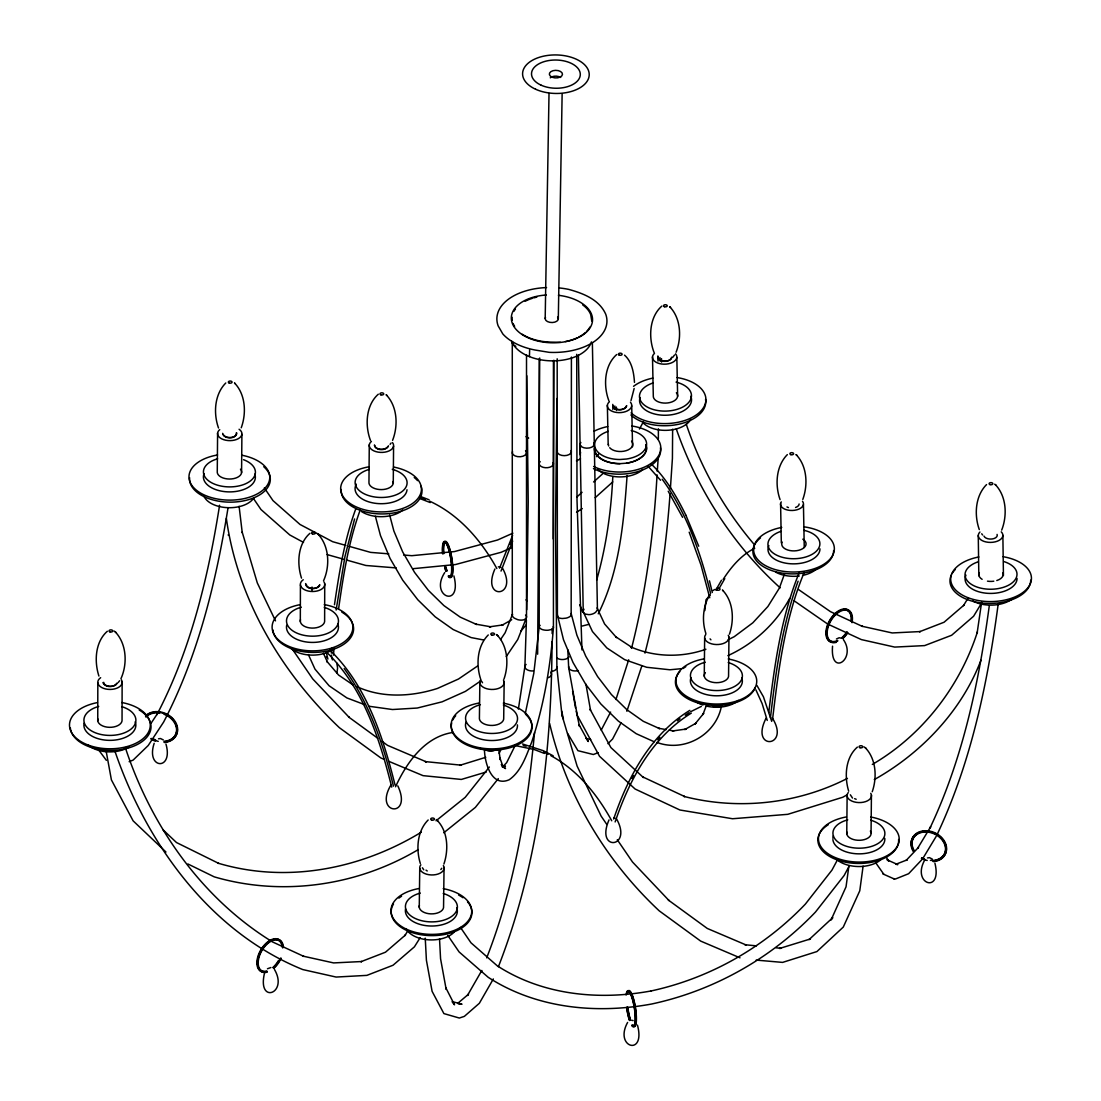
<?xml version="1.0" encoding="UTF-8"?>
<svg xmlns="http://www.w3.org/2000/svg" width="1101" height="1101" viewBox="0 0 1101 1101"><rect width="100%" height="100%" fill="white"/><g stroke="black" fill="none" stroke-linecap="round" stroke-linejoin="round"><path stroke-width="1.5" d="M97.741 720.77L97.824 682.881M122.128 681.712L122.046 719.6A12.194 7.143 0.1 0 1 109.329 727.321A12.194 7.143 0.1 0 1 97.879 718.912M300.325 621.528L300.422 584.961M312.023 590.439L312.037 587.026M324.726 583.778L324.63 620.358A12.194 7.143 0.1 0 1 311.927 628.093A12.194 7.143 0.1 0 1 300.477 619.67M658.343 439.01L658.412 428.798M672.628 429.211L672.422 458.401L670.385 488.72M217.599 433.01L217.269 471.407A12.194 6.964 0.5 0 0 231.568 478.935A12.194 6.964 0.5 0 0 240.472 469.177M241.573 472.728L241.903 434.331M369.275 444.804L368.959 481.99A12.194 6.964 0.5 0 0 381.662 489.601A12.194 6.964 0.5 0 0 393.112 481.495M393.263 483.311L393.58 446.125M553.252 538.953L553.927 360.275M704.268 676.22L704.64 638.098M728.958 637.08L728.573 675.202A12.194 6.978 0.6 0 1 714.274 682.551A12.194 6.978 0.6 0 1 705.383 672.67M846.752 833.842L847.123 796.133M871.056 832.824L871.428 795.115M419.261 907.293L419.742 868.386M444.047 867.395L443.565 906.302A12.194 7.074 0.7 0 1 430.849 913.871A12.194 7.074 0.7 0 1 419.398 905.449M479.843 682.895L479.403 718.884A12.194 7.074 0.7 0 0 492.587 725.435A12.194 7.074 0.7 0 0 503.707 717.88L504.162 681.891M552.028 641.759C551.67 751.804 538.568 863.652 498.409 966.706M552.151 633.557L552.22 628.643M576.718 354.316L577.007 500.115L581.961 649.92M537.632 654.214L539.724 358.018M545.188 318.478L549.014 93.42M558.303 318.987L562.129 93.943M556.9 398.534L555.482 528.92L556.9 667.839M526.705 609.789L528.219 501.932L526.76 375.744M529.443 356.628L529.636 350.063M526.416 620.069L524.902 666.422L518.378 709.113M612.789 476.939C611.11 511.772 606.197 546.564 596.646 580.144M627.102 475.536C623.73 522.314 619.588 571.281 598.242 613.821M657.063 474.875C653.733 533.269 646.026 591.636 631.52 648.351M657.283 471.448L658.205 457.727M670.055 493.771C666.215 547.417 658.426 600.981 644.98 653.113M331.305 653.113L331.759 648.296M333.424 655.123L334.03 648.709M832.549 646.191C829.934 677.679 856.895 658.907 843.394 639.64M305.596 583.571C305.748 589.888 316.992 590.136 319.551 585.168M534.535 732.55C527.283 809.015 514.828 886.044 486.697 957.829M768.759 712.457C774.595 665.224 780.981 617.124 799.175 572.809M770.452 717.742C775.737 671.596 782.302 625.051 798.087 581.177M772.503 719.806C778.462 669.89 784.793 618.941 804.308 572.176M336.108 610.05L344.957 556.542L354.591 518.97M338.585 608.812C343.361 575.369 348.604 541.637 360.275 509.791M989.276 605.798C979.064 681.808 963.031 758.259 930.042 827.938L930.662 826.768L917.697 848.224L918.564 847.275L906.164 860.418L907.183 859.853L895.801 864.271L897.824 864.615L886.924 859.757M998.18 604.105C987.652 683.198 971.096 762.759 936.786 835.26M863.101 866.157L859.771 890.792L843.283 927.07L816.914 951.567L782.591 962.398L756.167 960.1M848.802 866.68L846.036 886.828L831.062 919.941L832.783 917.615L809.084 939.593L810.46 938.933L779.549 948.47L781.008 948.291L776.095 947.81M219.581 505.249C208.199 577.309 190.817 649.645 156.906 714.7M227.935 508.401C216.071 581.92 198.249 655.728 163.595 722.118L148.222 745.501L133.097 760.117L129.147 761.672M981.61 602.302L977.165 632.814L977.413 631.96C959.769 686.845 922.225 735.372 872.322 764.438M334.47 604.724C339.246 572.382 344.407 539.765 355.733 508.979M634.162 388.46L630.983 400.654M525.315 713.434L533.779 673.44L539.201 626.868L539.201 358.843M628.685 659.774L615.941 699.52M641.704 666.325L626.868 711.26M336.92 673.083L337.58 668.087L336.823 663.091M557.409 614.867L563.478 639.667L573.057 662.554L585.732 684.34L600.843 703.966L618.253 721.017L636.199 733.693L654.132 741.73M443.896 864.051C448.823 849.683 448.038 830.498 436.34 819.571L437.758 820.727M503.997 679.042C508.923 664.853 508.001 646.48 497.225 635.194M729.454 634.162C734.381 619.973 733.459 601.6 722.683 590.315M872.24 791.757C877.167 777.567 876.245 759.195 865.469 747.909M612.775 404.384C611.688 411.196 624.996 411.471 626.648 405.663M657.889 355.953C656.815 362.766 670.11 363.041 671.761 357.233M154.181 743.313C145.442 769.338 173.765 771.127 165.948 744.028M264.612 972.678C256.643 1004.952 288.834 993.763 274.41 969.403M499.551 568.171L512.598 535.389M501.024 571.075L512.639 541.086M613.67 819.034C627.914 776.866 650.801 734.257 689.832 710.365M615.142 821.938C629.359 779.728 652.219 737.051 691.29 713.145M784.559 573.8L779.357 588.113L767.892 606.513L752.823 622.808L734.202 636.708L728.325 639.64M388.515 445.795C386.368 451.066 375.524 450.97 374.34 445.134M241.229 427.807C246.5 413.467 245.674 394.736 234.733 383.231M802.794 499.427C808.065 485.073 807.239 466.342 796.298 454.837M705.947 706.608L702.933 714.535L703.704 713.324L695.006 724.045L696.176 723.096L684.712 729.578L686.116 729.041L672.394 730.995L673.826 730.954L669.215 730.142M721.527 705.631C716.434 734.587 684.395 752.754 656.925 742.418M525.562 615.074A7.033 3.743 11.3 0 1 526.278 618.101L517.745 639.53L506.267 656.526M514.525 746.808L506.666 762.635L503.212 766.296M980.95 660.242C961.627 710.957 921.262 753.277 874.263 779.604M510.038 544.114L511.263 541.197M481.247 971.811L481.825 970.463L467.43 995.497L468.531 994.189L457.631 1003.438M392.589 440.331C398.259 425.839 397.489 406.737 386.41 395.011M676.097 352.224C681.767 337.746 681.01 318.629 669.917 306.918M1001.69 530.118C1007.36 515.64 1006.603 496.523 995.51 484.812M499.166 753.359L501.285 748.708M395.534 786.775C406.654 762.621 424.738 736.555 453.061 732.44M631.988 778.558L633.488 775.531M601.215 730.114L610.615 712.058M621.005 722.875L612.624 738.977L607.958 743.684M120.917 678.766C127.551 664.109 126.78 644.181 115.44 632.057M323.515 580.846C330.149 566.189 329.378 546.247 318.038 534.123M584.012 609.238L583.392 610.381A7.033 4.17 -12.8 0 0 585.594 614.138L588.87 614.647A7.308 4.335 -12.8 0 0 595.613 612.307L597.279 610.078A7.033 4.17 -12.8 0 0 597.416 608.936L592.366 342.549M837.558 859.661L831.957 870.12L805.354 904.114C763.846 947.589 709.773 978.252 650.98 990.983L651.297 990.914C599.04 1000.616 542.683 995.221 497.308 965.852L470.994 942.814L460.479 927.441M848.912 866.583L844.15 875.474L815.469 912.055C771.595 958.008 714.439 990.418 652.315 1003.864L651.998 1003.947C596.412 1014.282 536.462 1008.53 488.197 977.303L459.089 951.925L447.79 935.396M709.65 594.774C702.975 606.431 701.695 620.826 705.892 633.57M639.447 429.018L643.493 421.6M116.954 683.088C114.256 687.795 105.022 687.781 102.902 682.592M715.829 590.095L721.458 580.268M719.159 588.443L724.788 578.631M493.344 978.94L479.348 1003.286L464.347 1016.374L459.323 1018.04L443.896 1013.594L432.101 991.34L426.404 960.223L425.247 938.162M922.597 858.876L936.167 836.43M407.549 931.226L404.907 935.589L405.498 934.955L385.46 952.214L360.908 961.723L361.747 961.531L333.617 962.921L303.036 956.136L303.835 956.397L271.906 941.644M420.142 937.708L414.403 946.846L393.043 965.233L366.867 975.376L336.108 977.055L302.789 969.568C209.947 931.983 146.295 843.352 114.834 750.896M967.903 598.352L963.499 605.619L964.091 605L944.052 622.244L919.5 631.754L920.34 631.561L892.209 632.951L861.629 626.166L862.427 626.428L830.498 611.674L798.555 589.558M981.321 603.486L973.587 616.243L951.636 635.263L924.62 645.599L894.7 647.085L861.381 639.598L827.622 624.006L793.876 600.623M789.665 598.449C775.971 623.524 753.841 643.865 727.857 655.659M494.9 569.011C480.793 601.008 518.832 597.65 502.565 568.267M609.032 819.887C594.925 851.885 632.951 848.513 616.698 819.144M924.73 860.019C911.146 884.309 942.607 894.507 934.914 863.156M627.611 1022.43C613.642 1047.615 646.026 1056.946 637.465 1025.114M150.933 723.453L157.526 713.531M500.542 639.571L505.139 632.758L512.529 614.22A7.033 3.743 11.3 0 0 514.373 618.184L517.566 619.615A7.308 3.895 11.3 0 0 524.434 619.574L526.278 618.101M723.123 579.443C731.174 566.946 741.221 555.042 754.722 548.243M391.048 443.07L390.098 444.336M674.569 354.962L672.642 357.453M441.776 868.262L440.827 869.529M119.624 680.748L118.165 682.592M489.353 767.012L465.2 797.358L436.037 820.795M498.299 778.6L475.371 807.391L443.744 832.796M526.14 624.996L521.034 630.818M657.792 739.886L659.884 737.34M325.951 657.641L326.557 656.939M921.73 859.826L908.614 873.712L895.498 878.983L893.489 878.639M766.076 718.21C749.272 751.102 791.206 747.703 772.2 717.783M444.735 572.548C428.922 596.728 462.434 609.252 453.901 575.906M576.952 496.909L582.071 492.312M593.577 481.977L602.522 473.939M595.187 497.68L612.762 481.908M677.432 720.88L679.991 718.747M390.827 785.219C373.253 814.699 413.178 818.511 397.791 785.853M225.774 382.997C214.42 394.419 213.305 413.384 218.507 427.986M488.266 634.96C477.228 645.97 476.004 664.151 480.435 678.45M787.339 454.617C775.985 466.026 774.87 485.004 780.072 499.593M713.104 590.563L714.577 589.503M428.165 819.984C417.128 830.98 415.903 849.174 420.334 863.473M986.551 484.578C975.197 496 974.082 514.965 979.284 529.567M598.297 752.657L593.329 754.515L577.942 750.689L567.621 733.445M378.304 394.199C365.766 405.278 364.858 425.66 370.5 440.496M107.347 631.245C95.099 641.911 94.163 661.467 98.911 676.069M309.931 533.311C297.697 543.99 296.761 563.547 301.509 578.135M661.811 306.092C649.273 317.171 648.365 337.553 654.022 352.389M616.698 354.536C604.146 365.601 603.252 385.983 608.894 400.819M857.376 747.097C845.307 757.557 844.288 776.728 848.678 791.165M477.38 666.146L458.511 679.014L437.496 688.428C411.334 696.823 381.909 698.323 356.545 686.487M481.013 680.748L465.42 691.373L442.12 701.819L417.238 708.039L392.479 709.526L368.959 706.25M685.276 715.251L689.24 712.636M576.539 512.282L582.278 508.566M710.31 594.98L706.016 599.77L704.846 610.573M267.447 968.77L270.887 967.531M836.43 638.993L839.155 637.754L841.123 638.126M496.111 749.588L492.918 751.02A7.033 4.941 -3.6 0 1 486.05 749.946L484.908 748.941M511.717 619.739L501.684 625.423L503.102 624.886L489.381 626.841L490.812 626.799L475.426 624.088L476.65 624.487L460.287 617.166L443.923 605.605L428.385 590.384L414.554 572.382L402.691 551.959L393.869 530.999L389.644 514.979M847.44 778.379C797.468 803.991 738.303 810.405 683.859 796.395L684.753 796.587L642.64 776.866L643.438 777.567L610.89 747.565L590.067 709.305L590.535 710.324L585.925 684.148M847.261 794.729L842.76 797.248L787.765 814.327L732.537 818.745L679.936 810.006L635.098 789.018L599.536 756.291L577.296 715.444L568.68 667.633L567.799 649.741M421.27 832.205C360.77 869.116 286.659 883.704 217.915 863.129L218.755 863.418L176.49 842.54L162.769 829.548M418.297 849.587C357.495 885.782 282.393 896.806 214.227 876.85L187.913 863.982M576.442 460.892L580.488 458.869M690.561 711.755L701.351 706.402M512.86 533.187L497.542 540.013L454.479 551.573L411.857 555.688L403.613 555.028M512.144 547.39L501.216 552.262L455.415 564.552L413.15 568.68M158.53 738.785L160.553 738.537L163.347 739.955M927.482 857.927L929.519 857.665L932.313 859.083M485.775 757.309L459.75 765.346L461.209 765.167L425.124 761.589L426.404 761.892L387.497 745.336L381.937 741.276M486.325 771.994L461.333 779.439L423.059 775.654L388.749 761.314M588.925 624.35L581.631 626.166M705.892 649.273C681.588 657.834 654.187 657.269 630.556 646.782L631.506 647.14L615.803 636.818L616.546 637.617L604.587 623.95L597.072 607.89M503.707 766.571L505.442 766.131L502.097 766.764M645.97 444.721A25.997 15.07 -1.2 0 1 626.73 463.149L619.712 463.686A25.997 15.07 -1.2 0 1 594.444 448.534M498.326 566.795L500.886 567.263M681.313 668.679L669.917 669.78L646.631 667.275L624.666 659.664L606.844 647.952L592.462 631.561L583.585 612.583M458.429 1003.906L462.007 1004.208L452.318 1001.621M560.395 342.315L549.812 342.094A39.884 23.066 1 0 1 522.204 334.25M388.763 553.844L370.624 552.385L349.182 546.344M396.264 567.923L365.904 565.487L346.54 560.037M756.401 945.855L744.923 944.727L746.203 945.016L707.296 928.46L668.376 900.081L668.995 900.535L632.497 862L617.289 839.76M631.795 1020.297L633.116 1020.586M514.759 745.473L534.191 749.506L544.389 753.442M483.298 639.915L471.118 637.575L453.172 629.538L435.225 616.863L417.829 599.797L402.705 580.186L390.043 558.386L380.464 535.513L375.386 516.3M666.133 729.605L658.453 728.243L659.664 728.656L643.314 721.32L626.951 709.76L611.399 694.538L597.582 676.537L585.718 656.127L576.883 635.153L571.158 613.491M713.379 706.663L717.054 707.035A7.033 4.693 9.4 0 0 720.247 706.113M585.897 738.413L590.714 739.5M522.59 744.001L543.22 750.676L553.184 755.795M523.195 745.391L526.168 746.175M345.879 545.422L332.681 541.706L300.022 524.475L272.993 500.611L264.336 487.908M327.162 554.587L343.306 559.129M613.863 817.658L615.005 818.139M364.431 704.571L346.939 697.951L329.13 685.799L314.982 669.119L308.335 654.503M854.637 798.665L856.179 799.257M420.334 496.427L429.087 499.799M419.467 497.253L425.303 499.496M420.073 498.629L430.271 502.565M384.029 759.305L380.877 757.97L339.383 727.692C281.044 672.367 237.513 598.669 226.366 518.433M739.996 957.815L700.676 941.094L659.182 910.816C605.509 860.555 566.409 795.06 549.592 723.343M876.093 863.294L883.855 874.345M882.906 873.919L894.452 879.066M106.357 760.337L98.085 749.162M429.679 501.189C459.227 514.759 481.33 540.522 496.826 568.529M543.798 752.052L548.078 754.254M550.927 755.713C577.571 770.122 597.334 794.592 611.743 820.782M303.518 542.408L289.797 534.976L260.992 509.543L253.395 498.409M503.983 767.617L505.524 768.581L501.285 764.479L503.281 767.356L499.992 758.176L500.281 759.759L498.657 748.983M426.018 870.148L427.243 870.974M864.134 746.905L866.102 748.419M114.105 631.052L116.073 632.566M352.967 684.863L338.585 675.051L326.708 661.137L327.396 662.045L323.419 653.278M270.516 940.681C200.588 896.957 150.809 825.227 125.308 747.551M377.767 738.248L348.577 716.957L349.196 717.412L312.698 678.877L292.742 649.686M994.726 484.179L996.144 485.321M670.55 307.427L669.656 306.697M796.931 455.346L796.037 454.63M624.528 355.141C632.057 361.789 633.832 372.826 634.479 382.364M722.421 590.095L723.316 590.824M387.043 395.534L386.148 394.805M235.366 383.74L234.472 383.01M496.441 634.561L497.858 635.704M317.776 533.916L318.671 534.646M780.155 587.838C732.826 544.967 697.263 489.133 676.289 428.95M452.291 1002.034L454.52 1004.814L445.726 987.597L446.139 989.207L440.565 958.751L439.519 938.864M165.962 852.023L133.138 820.864L111.407 779.893L106.315 752.066M651.352 464.113C666.311 478.508 676.785 496.812 685.909 515.268M648.076 466.246L660.559 480.256M329.873 650.072C366.729 685.689 382.969 736.72 395.094 785.178M326.612 652.205C363.426 687.767 379.611 738.73 391.722 787.119M887.874 860.184L888.658 861.078L885.947 856.688M710.09 638.883L710.916 639.832M753.772 543.949C723.908 508.855 700.842 467.746 686.212 424.064M982.574 534.948L981.72 533.779M852.532 798.06L850.33 794.798M662.196 479.21C686.845 512.956 700.814 553.184 710.613 593.453M344.173 668.568C369.496 703.264 383.533 744.744 393.415 786.155M423.747 869.776L422.412 867.781M606.844 824.484L601.146 816.144L577.103 766.062L561.978 715.182L562.06 715.939L556.789 666.807A7.101 3.95 -1.3 0 1 551.174 671.527M756.869 685.359L763.447 696.823L771.705 721.375M587.273 740.023L588.251 741.537L579.016 724.706L579.498 726.302L576.25 711.218M482.513 682.758L481.688 681.381M668.211 491.239L682.606 517.332M512.97 323.433L514.621 326.336M755.892 689.832L762.167 703.69L767.246 720.426M275.511 620.868L257.304 582.924L242.179 532.058L242.261 532.815L239.096 506.254M685.937 515.323L698.708 546.192M579.773 604.71L582.718 612.225M689.185 532.168L700.993 565.033L709.746 597.76M709.443 580.805L712.306 592.489M331.263 655.04L332.433 659.912M326.336 652.604L327.892 659.1M575.52 707.86L572.603 691.153M561.689 711.081L563.437 719.201M591.774 321.065L590.714 314.625A39.884 23.066 1 0 0 582.622 304.826M484.44 749.643C484.688 762.539 491.321 787.559 509.199 779.756C521.557 771.072 526.278 755.424 531.714 742.074C543.977 705.012 550.486 666.256 553.431 627.391L553.431 360.564M228.279 534.659L228.375 535.416M236.729 432.941C236.591 439.395 223.654 439.45 222.663 433.34M676.84 357.385L677.638 396.291M661.522 358.637L661.591 362.064M659.953 357.55L660.022 360.977M657.93 357.66L657.999 361.087M652.494 356.848L653.292 395.754A12.194 7.074 -1.2 0 0 667.894 402.925A12.194 7.074 -1.2 0 0 676.372 392.727M631.713 405.815L632.552 446.758M616.395 407.067L616.464 410.494M614.84 405.994L614.909 409.421M612.803 406.09L612.872 409.517M607.367 405.278L608.179 444.515M803.441 504.588L804.253 547.431M780.581 503.542L781.325 542.958M578.383 355.183L583.241 611.523M1002.873 535.32L1003.438 575.493M978.266 535.554L978.83 575.727M571.405 357.068L571.158 615.239A7.033 3.303 -7.9 0 1 566.12 618.143L562.446 618.514A7.308 3.441 -7.9 0 1 557.409 616.629L557.175 358.788M526.512 354.742L526.512 617.138M512.282 342.714L512.282 615.184M627.584 992.29A18.29 3.867 81.2 0 1 635.442 1007.594A18.29 3.867 81.2 0 1 632.91 1025.664M630.46 1020.379A18.29 3.867 81.2 0 1 627.584 1007.222M626.125 995.029A18.29 3.867 81.2 0 1 634.052 1005.392A18.29 3.867 81.2 0 1 631.919 1025.815M629.469 1020.531A18.29 3.867 81.2 0 1 626.593 1007.374M631.685 994.327A17.478 3.688 81.2 0 1 636.158 1016.388A17.478 3.688 81.2 0 1 632.855 1024.893M630.515 1019.856A17.478 3.688 81.2 0 1 627.763 1007.291M627.763 993.019A17.478 3.688 81.2 0 1 630.515 992.29M630.694 994.478A17.478 3.688 81.2 0 1 635.181 1016.54A17.478 3.688 81.2 0 1 631.864 1025.045M629.524 1020.008A17.478 3.688 81.2 0 1 626.786 1007.443M626.786 993.171A17.478 3.688 81.2 0 1 629.524 992.441M443.538 553.404A18.29 3.867 81.2 0 1 446.896 542.311A18.29 3.867 81.2 0 1 452.69 565.377A18.29 3.867 81.2 0 1 449.346 576.456M446.896 571.171A18.29 3.867 81.2 0 1 445.754 567.221M442.561 553.555A18.29 3.867 81.2 0 1 445.905 542.463A18.29 3.867 81.2 0 1 451.713 565.529A18.29 3.867 81.2 0 1 448.355 576.607M445.905 571.323A18.29 3.867 81.2 0 1 444.763 567.373M443.744 553.665A17.478 3.688 81.2 0 1 446.951 543.082A17.478 3.688 81.2 0 1 452.483 565.102A17.478 3.688 81.2 0 1 449.291 575.685M446.951 570.648A17.478 3.688 81.2 0 1 445.85 566.877M442.767 553.817A17.478 3.688 81.2 0 1 445.96 543.233A17.478 3.688 81.2 0 1 451.506 565.253A17.478 3.688 81.2 0 1 448.3 575.837M445.96 570.8A17.478 3.688 81.2 0 1 444.873 567.029M913.624 851.032A18.29 14.423 24.9 0 1 921.454 831.227A18.29 14.423 24.9 0 1 945.539 843.38A18.29 14.423 24.9 0 1 933.51 861.065M924.358 859.647A18.29 14.423 24.9 0 1 921.454 858.312M913.362 851.596A18.29 14.423 24.9 0 1 921.193 831.792A18.29 14.423 24.9 0 1 945.277 843.944A18.29 14.423 24.9 0 1 933.235 861.629M914.312 850.798A17.478 13.776 24.9 0 1 922.693 831.695A17.478 13.776 24.9 0 1 945.346 845.183A17.478 13.776 24.9 0 1 930.4 860.363M924.565 859.028A17.478 13.776 24.9 0 1 921.798 857.748M914.05 851.362A17.478 13.776 24.9 0 1 921.537 832.452A17.478 13.776 24.9 0 1 944.52 844.068A17.478 13.776 24.9 0 1 933.029 860.941M927.193 860.473A17.478 13.776 24.9 0 1 921.537 858.312M836.154 642.392A18.29 10.57 -60 0 1 827.016 629.387A18.29 10.57 -60 0 1 842.857 609.665A18.29 10.57 -60 0 1 852.009 622.684M847.825 632.676A18.29 10.57 -60 0 1 842.857 638.525M837.668 641.154A18.29 10.57 -60 0 1 825.943 631.3A18.29 10.57 -60 0 1 840.669 609.761A18.29 10.57 -60 0 1 851.527 620.854M847.109 632.263A18.29 10.57 -60 0 1 842.141 638.112M836.306 641.663A17.478 10.088 -60 0 1 827.484 629.689A17.478 10.088 -60 0 1 842.004 610.615A17.478 10.088 -60 0 1 851.679 621.487M847.453 632.373A17.478 10.088 -60 0 1 842.705 637.961M826.851 628.822A17.478 10.088 -60 0 1 841.467 610.147A17.478 10.088 -60 0 1 850.963 621.074M846.738 631.96A17.478 10.088 -60 0 1 841.99 637.548M837.71 640.452A17.478 10.088 -60 0 1 826.617 630.157M267.185 972.169A18.29 10.57 -60 0 1 257.73 961.035A18.29 10.57 -60 0 1 270.915 940.653A18.29 10.57 -60 0 1 283.425 947.066M281.127 958.255A18.29 10.57 -60 0 1 273.874 968.302M266.47 971.756A18.29 10.57 -60 0 1 257.07 960.155A18.29 10.57 -60 0 1 270.942 939.855A18.29 10.57 -60 0 1 282.751 947.92M278.966 960.678A18.29 10.57 -60 0 1 273.158 967.889M267.337 971.44A17.478 10.088 -60 0 1 258.308 960.801A17.478 10.088 -60 0 1 270.887 941.341A17.478 10.088 -60 0 1 282.833 947.466M280.659 958.145A17.478 10.088 -60 0 1 273.722 967.738M257.496 961.256A17.478 10.088 -60 0 1 269.814 941.121A17.478 10.088 -60 0 1 282.117 947.053M278.553 960.43A17.478 10.088 -60 0 1 273.007 967.325M266.607 971.013A17.478 10.088 -60 0 1 257.496 963.733M145.483 715.98A18.29 14.423 24.9 0 1 174.44 720.467A18.29 14.423 24.9 0 1 164.544 741.923M155.392 740.519A18.29 14.423 24.9 0 1 152.488 739.17M147.204 714.866A18.29 14.423 24.9 0 1 175.004 722.256A18.29 14.423 24.9 0 1 164.283 742.501M155.131 741.083A18.29 14.423 24.9 0 1 150.865 738.922M164.338 713.682A17.478 13.776 24.9 0 1 176.848 729.399A17.478 13.776 24.9 0 1 164.338 741.248M155.599 739.9A17.478 13.776 24.9 0 1 152.833 738.62M146.144 716.476A17.478 13.776 24.9 0 1 154.195 712.485M164.077 714.246A17.478 13.776 24.9 0 1 176.587 729.963A17.478 13.776 24.9 0 1 164.077 741.813M158.241 741.345A17.478 13.776 24.9 0 1 151.264 738.413M145.882 717.04A17.478 13.776 24.9 0 1 159.7 713.09M799.106 503.983A7.101 3.964 -1.1 0 1 795.555 507.465M788.454 507.547A7.101 3.964 -1.1 0 1 786.981 506.942M802.505 501.313A11.492 6.427 -1.1 0 1 792.307 510.479A11.492 6.427 -1.1 0 1 781.283 501.905M1001.236 531.838A12.304 6.978 -0.8 0 1 990.57 542.408A12.304 6.978 -0.8 0 1 979.918 532.044M626.538 405.952A6.73 3.84 0.5 0 1 619.588 409.627A6.73 3.84 0.5 0 1 613.092 405.622M997.079 534.412A6.73 3.84 0.5 0 1 992.056 538.995A6.73 3.84 0.5 0 1 983.977 536.077M116.899 683.652A6.73 3.84 0.5 0 1 109.357 686.281A6.73 3.84 0.5 0 1 103.742 682.331M319.785 584.741A6.73 3.84 0.5 0 1 312.822 588.402A6.73 3.84 0.5 0 1 306.326 584.397M387.855 446.607A6.73 3.84 0.5 0 1 380.327 449.236A6.73 3.84 0.5 0 1 374.698 445.286M671.665 357.522A6.73 3.84 0.5 0 1 664.715 361.183A6.73 3.84 0.5 0 1 658.205 357.178M236.302 432.831A6.73 3.84 0.5 0 1 231.279 437.414A6.73 3.84 0.5 0 1 223.2 434.496M558.413 295.302A40.641 23.961 1.7 0 1 585.842 332.681A40.641 23.961 1.7 0 1 517.594 330.974A40.641 23.961 1.7 0 1 546.302 294.999M557.588 317.06A6.565 3.798 1 0 1 552.289 322.524A6.565 3.798 1 0 1 545.49 317.501M550.28 77.813A6.565 3.798 1 0 1 560.67 77.442M546.55 287.567A55.05 32.452 1.7 0 0 498.134 325.841L502.785 333.906A55.05 31.833 1 0 0 534.935 350.008L549.275 352.348A55.05 32.452 1.7 0 0 605.688 314.115C599.164 299.486 583.117 293.334 568.68 289.384A55.05 32.452 1.7 0 0 559.322 287.953M589.916 327.066A39.884 23.506 1.7 0 1 586.558 331.511M585.471 332.53A39.884 23.506 1.7 0 1 578.754 337.099M577.447 337.732A39.884 23.506 1.7 0 1 565.419 341.571M512.199 320.363A39.884 23.506 1.7 0 1 512.103 317.294M513.961 311.28A39.884 23.506 1.7 0 1 515.433 309.009M525.122 301.261A39.884 23.506 1.7 0 1 532.155 298.385M533.668 297.917A39.884 23.506 1.7 0 1 536.82 297.119M591.402 341.916A40.641 23.961 1.7 0 1 552.124 360.867A40.641 23.961 1.7 0 1 511.717 341.214M553.197 462.571A7.115 4.101 0 0 1 545.394 467.719A7.115 4.101 0 0 1 540.164 461.58M550.817 672.656A7.101 3.936 1 0 1 547.555 677.872M540.164 625.34A7.308 3.165 2.8 0 0 539.449 627.694L541.293 629.166A7.033 3.042 2.8 0 0 548.16 630.226L551.353 629.538A7.308 3.165 2.8 0 0 553.197 626.579M571.158 450.502A7.115 4.101 0 0 1 564.29 455.663A7.115 4.101 0 0 1 557.409 450.502M469.962 905.283A40.379 23.438 0.7 0 1 430.959 935.616A40.379 23.438 0.7 0 1 393.497 904.017M398.906 898.113A40.379 23.438 0.7 0 1 401.562 896.242M458.594 895.017A40.379 23.438 0.7 0 1 462.957 897.728M467.54 901.87A40.379 23.438 0.7 0 1 469.26 904.127M443.208 888.631A40.379 23.438 0.7 0 1 464.278 924.771A40.379 23.438 0.7 0 1 398.796 924.523A40.379 23.438 0.7 0 1 418.93 888.535M443.359 865.579A12.194 7.074 0.7 0 1 431.331 874.951A12.194 7.074 0.7 0 1 420.857 864.794M456.695 907.761A25.997 15.084 0.7 0 1 432.693 926.01A25.997 15.084 0.7 0 1 405.567 908.862M884.805 838.398A25.997 14.864 0.6 0 1 860.184 853.839A25.997 14.864 0.6 0 1 832.893 839.568M832.879 838.274A25.997 14.864 0.6 0 1 833.429 835.714M897.755 845.458A40.379 23.08 0.6 0 1 839.898 860.803A40.379 23.08 0.6 0 1 828.282 824.704M898.595 839.457A40.379 23.08 0.6 0 1 898.223 843.985M870.753 793.326A12.194 6.978 0.6 0 1 858.725 802.574A12.194 6.978 0.6 0 1 848.238 792.582M870.382 831.035A12.194 6.978 0.6 0 1 859.936 840.283A12.194 6.978 0.6 0 1 846.903 832.026M870.685 816.997A40.379 23.08 0.6 0 1 891.769 852.573A40.379 23.08 0.6 0 1 826.287 852.422A40.379 23.08 0.6 0 1 846.408 816.942M503.474 680.088A12.194 7.074 0.7 0 1 491.445 689.46A12.194 7.074 0.7 0 1 480.958 679.303M517.429 724.885A25.997 15.084 0.7 0 1 489.394 740.464A25.997 15.084 0.7 0 1 466.053 722.077M525.535 714.232A40.379 23.438 0.7 0 1 500.253 749.657A40.379 23.438 0.7 0 1 451.699 722.972M452.8 719.985A40.379 23.438 0.7 0 1 455.69 715.733M503.308 703.14A40.379 23.438 0.7 0 1 524.379 739.28A40.379 23.438 0.7 0 1 458.911 739.032A40.379 23.438 0.7 0 1 479.031 703.044M755.272 687.423A40.379 23.08 0.6 0 1 702.259 703.993A40.379 23.08 0.6 0 1 679.826 671.596M683.143 668.527A40.379 23.08 0.6 0 1 685.799 666.669M728.27 635.291A12.194 6.978 0.6 0 1 716.242 644.539A12.194 6.978 0.6 0 1 705.755 634.548M728.201 658.962A40.379 23.08 0.6 0 1 749.286 694.538A40.379 23.08 0.6 0 1 683.804 694.387A40.379 23.08 0.6 0 1 703.938 658.907M741.702 677.789A25.997 14.864 0.6 0 1 716.572 695.804A25.997 14.864 0.6 0 1 690.946 677.679M525.562 450.612A7.115 4.101 0 0 1 520.333 456.736A7.115 4.101 0 0 1 512.529 451.603M533.338 670.936A7.101 4.087 2.3 0 1 526.058 668.981A7.101 4.087 2.3 0 1 526.085 664.44M515.846 346.264A7.115 4.101 0 0 1 512.529 341.64M341.805 612.101A40.379 23.658 0.1 0 1 329.612 650.416A40.379 23.658 0.1 0 1 272.897 629.91M337.801 623.827A25.997 15.235 0.1 0 1 313.799 642.406A25.997 15.235 0.1 0 1 286.673 625.285M324.313 604.6A40.379 23.658 0.1 0 1 345.384 640.961A40.379 23.658 0.1 0 1 279.915 641.14A40.379 23.658 0.1 0 1 300.036 604.669M324.038 581.961A12.194 7.143 0.1 0 1 310.427 591.402A12.194 7.143 0.1 0 1 303.243 579.745M578.383 670.564A7.101 4.06 -3.1 0 1 571.35 670.248A7.101 4.06 -3.1 0 1 568.694 666.573M593.948 442.891A7.115 3.977 -1.1 0 1 586.627 448.176A7.115 3.977 -1.1 0 1 580.846 442.478M527.173 600.94A7.308 4.886 9.4 0 1 526.03 599.825M528.645 438.102A7.115 4.101 0 0 1 526.03 436.602M1030.715 580.117A40.379 22.901 -0.8 0 1 985.147 603.307A40.379 22.901 -0.8 0 1 951.319 575.039M952.076 573.593A40.379 22.901 -0.8 0 1 955.324 569.465M1017.063 578.41A25.997 14.74 -0.8 0 1 987.735 593.329A25.997 14.74 -0.8 0 1 965.949 575.135M1003.135 556.707A40.379 22.901 -0.8 0 1 1023.861 591.732A40.379 22.901 -0.8 0 1 958.379 592.434A40.379 22.901 -0.8 0 1 978.872 556.968M804.349 526.884A40.379 22.901 -0.8 0 1 827.429 561.634A40.379 22.901 -0.8 0 1 761.631 563.134A40.379 22.901 -0.8 0 1 781.765 527.407M833.622 550.555A40.379 22.901 -0.8 0 1 780.843 572.892A40.379 22.901 -0.8 0 1 760.53 537.88M819.97 548.849A25.997 14.74 -0.8 0 1 790.628 563.767A25.997 14.74 -0.8 0 1 768.856 545.573M241.821 455.222A40.379 23.038 0.5 0 1 261.942 490.895A40.379 23.038 0.5 0 1 196.46 490.234A40.379 23.038 0.5 0 1 217.544 454.974M263.772 466.741A40.379 23.038 0.5 0 1 240.431 501.423A40.379 23.038 0.5 0 1 189.606 477.696M254.799 474.118A25.997 14.836 0.5 0 1 229.187 491.899A25.997 14.836 0.5 0 1 204.057 473.609M239.082 429.239A12.194 6.964 0.5 0 1 238.394 438.625A12.194 6.964 0.5 0 1 221.934 438.969A12.194 6.964 0.5 0 1 219.746 429.638M421.091 486.312A40.379 23.038 0.5 0 1 384.813 513.892A40.379 23.038 0.5 0 1 341.269 489.491M414.237 477.517A40.379 23.038 0.5 0 1 417.554 480.628M392.465 442.574A12.194 6.964 0.5 0 1 380.395 452.387A12.194 6.964 0.5 0 1 371.409 441.432M407.012 489.78A25.997 14.836 0.5 0 1 376.349 503.432A25.997 14.836 0.5 0 1 356.325 484.165M393.484 467.017A40.379 23.038 0.5 0 1 413.604 502.689A40.379 23.038 0.5 0 1 348.136 502.028A40.379 23.038 0.5 0 1 369.207 466.769M569.107 656.898A7.101 4.294 -2.1 0 1 563.299 659.513A7.101 4.294 -2.1 0 1 556.845 657.875M630.46 402.25A12.194 7.074 -1.2 0 1 618.79 412.627A12.194 7.074 -1.2 0 1 609.376 401.782M660.435 447.79A40.379 23.424 -1.2 0 1 638.704 471.338A40.379 23.424 -1.2 0 1 593.467 468.627M580.461 455.236A40.379 23.424 -1.2 0 1 580.392 447.598M631.946 425.991A40.379 23.424 -1.2 0 1 655.714 459.502A40.379 23.424 -1.2 0 1 593.618 466.48M580.626 453.089A40.379 23.424 -1.2 0 1 580.557 445.451M593.976 431.262A40.379 23.424 -1.2 0 1 607.683 426.555M645.709 444.763A25.997 15.07 -1.2 0 1 645.888 451.286M645.337 452.566A25.997 15.07 -1.2 0 1 626.455 463.177M619.973 463.645A25.997 15.07 -1.2 0 1 594.719 448.506M705.548 399.36A40.379 23.424 -1.2 0 1 678.312 424.325A40.379 23.424 -1.2 0 1 630.928 414.994M675.574 353.82A12.194 7.074 -1.2 0 1 663.917 364.183A12.194 7.074 -1.2 0 1 654.489 353.352M690.822 396.319A25.997 15.07 -1.2 0 1 665.954 415.242A25.997 15.07 -1.2 0 1 640.094 397.489M677.074 377.56A40.379 23.424 -1.2 0 1 697.539 414.017A40.379 23.424 -1.2 0 1 631.079 412.834M633.543 386.313A40.379 23.424 -1.2 0 1 652.797 378.111M139.221 710.021A40.379 23.658 0.1 0 1 127.028 748.35A40.379 23.658 0.1 0 1 70.313 727.844M121.454 679.881A12.194 7.143 0.1 0 1 107.829 689.322A12.194 7.143 0.1 0 1 100.659 677.679M121.716 702.521A40.379 23.658 0.1 0 1 142.8 738.881A40.379 23.658 0.1 0 1 77.318 739.074A40.379 23.658 0.1 0 1 97.438 702.589M135.203 721.761A25.997 15.235 0.1 0 1 111.201 740.34A25.997 15.235 0.1 0 1 84.089 723.206M121.716 706.636A25.997 15.235 0.1 0 1 129.932 729.922A25.997 15.235 0.1 0 1 89.387 729.509A25.997 15.235 0.1 0 1 98.732 706.415M443.235 893.462A25.997 15.084 0.7 0 1 451.451 916.569A25.997 15.084 0.7 0 1 410.907 915.908A25.997 15.084 0.7 0 1 420.252 893.09M870.726 820.176A25.997 14.864 0.6 0 1 878.942 842.926A25.997 14.864 0.6 0 1 838.412 842.334A25.997 14.864 0.6 0 1 847.742 819.846M243.555 459.695A25.997 14.836 0.5 0 1 248.454 482.279A25.997 14.836 0.5 0 1 208.681 480.889A25.997 14.836 0.5 0 1 217.599 458.787M676.069 382.116A25.997 15.07 -1.2 0 1 686.336 404.728A25.997 15.07 -1.2 0 1 645.819 406.173A25.997 15.07 -1.2 0 1 653.099 382.942M1003.961 561.593A25.997 14.74 -0.8 0 1 1010.952 583.764A25.997 14.74 -0.8 0 1 971.137 584.191A25.997 14.74 -0.8 0 1 977.977 561.868M1002.887 572.809A12.194 6.923 -0.8 0 1 996.777 580.544M993.79 581.204A12.194 6.923 -0.8 0 1 987.487 581.149M982.12 579.319A12.194 6.923 -0.8 0 1 979.34 572.603M642.833 469.439A25.997 15.07 -1.2 0 1 597.843 469.329M596.522 456.64A25.997 15.07 -1.2 0 1 598.559 454.259M728.243 662.554A25.997 14.864 0.6 0 1 736.459 685.304A25.997 14.864 0.6 0 1 695.915 684.698A25.997 14.864 0.6 0 1 705.259 662.21M503.377 705.053A25.997 15.084 0.7 0 1 511.593 728.146A25.997 15.084 0.7 0 1 471.049 727.486A25.997 15.084 0.7 0 1 480.394 704.668M392.273 469.315A25.997 14.836 0.5 0 1 401.604 491.886A25.997 14.836 0.5 0 1 361.073 491.982A25.997 14.836 0.5 0 1 369.275 469.37M324.313 607.408A25.997 15.235 0.1 0 1 332.516 630.68A25.997 15.235 0.1 0 1 291.985 630.281A25.997 15.235 0.1 0 1 301.316 607.174M803.799 530.269A25.997 14.74 -0.8 0 1 815.222 552.22A25.997 14.74 -0.8 0 1 774.774 554.147A25.997 14.74 -0.8 0 1 780.87 531.37M802.794 539.173A12.194 6.923 -0.8 0 1 796.684 550.693A12.194 6.923 -0.8 0 1 782.233 542.105M129.147 746.891A25.997 15.235 0.1 0 1 88.039 744.909M253.973 497.583A25.997 14.836 0.5 0 1 227.921 507.685A25.997 14.836 0.5 0 1 203.836 495.835M402.76 510.038A25.997 14.836 0.5 0 1 361.651 511.676M334.47 648.007A25.997 15.235 0.1 0 1 290.623 648.145M738.276 700.415A25.997 14.864 0.6 0 1 705.961 705.961M702.947 705.053A25.997 14.864 0.6 0 1 696.465 701.887M499.345 749.354A25.997 15.084 0.7 0 1 479.527 748.267M454.328 931.886A25.997 15.084 0.7 0 1 429.115 939.855A25.997 15.084 0.7 0 1 406.462 929.272M690.767 419.233A25.997 15.07 -1.2 0 1 668.541 430.23A25.997 15.07 -1.2 0 1 642.998 422.756M816.681 568.694A25.997 14.74 -0.8 0 1 802.546 575.438M799.285 575.974A25.997 14.74 -0.8 0 1 775.806 572.19M1012.562 598.627A25.997 14.74 -0.8 0 1 972.899 601.022M880.745 859.716A25.997 14.864 0.6 0 1 836.911 859.606M631.217 430.519A25.997 15.07 -1.2 0 1 646.493 445.478A25.997 15.07 -1.2 0 1 626.648 459.007L619.891 459.516A25.997 15.07 -1.2 0 1 595.338 448.272A25.997 15.07 -1.2 0 1 608.247 431.344M631.534 441.129A12.194 7.074 -1.2 0 1 626.056 450.694A12.194 7.074 -1.2 0 1 609.693 447.735M608.66 446.001A12.194 7.074 -1.2 0 1 608.44 444.157M619.257 355.128A1.872 1.073 0.5 0 0 622.12 354.274A1.872 1.073 0.5 0 0 619.368 353.283A1.872 1.073 0.5 0 0 619.257 355.128M989.978 484.591A1.872 1.073 0.5 0 0 992.841 483.738A1.872 1.073 0.5 0 0 990.088 482.747A1.872 1.073 0.5 0 0 989.978 484.591M790.766 454.63A1.872 1.073 0.5 0 0 793.628 453.777A1.872 1.073 0.5 0 0 790.876 452.772A1.872 1.073 0.5 0 0 790.766 454.63M109.907 631.85A1.872 1.073 0.5 0 0 112.77 630.983A1.872 1.073 0.5 0 0 110.017 629.992A1.872 1.073 0.5 0 0 109.907 631.85M312.505 533.916A1.872 1.073 0.5 0 0 315.368 533.063A1.872 1.073 0.5 0 0 312.615 532.058A1.872 1.073 0.5 0 0 312.505 533.916M380.863 394.805A1.872 1.073 0.5 0 0 383.74 393.952A1.872 1.073 0.5 0 0 380.974 392.947A1.872 1.073 0.5 0 0 380.863 394.805M717.15 590.095A1.872 1.073 0.5 0 0 720.013 589.241A1.872 1.073 0.5 0 0 717.26 588.251A1.872 1.073 0.5 0 0 717.15 590.095M431.592 819.997A1.872 1.073 0.5 0 0 434.455 819.144A1.872 1.073 0.5 0 0 431.702 818.139A1.872 1.073 0.5 0 0 431.592 819.997M491.693 634.974A1.872 1.073 0.5 0 0 494.555 634.121A1.872 1.073 0.5 0 0 491.803 633.13A1.872 1.073 0.5 0 0 491.693 634.974M859.936 747.689A1.872 1.073 0.5 0 0 862.799 746.836A1.872 1.073 0.5 0 0 860.046 745.845A1.872 1.073 0.5 0 0 859.936 747.689M664.385 306.697A1.872 1.073 0.5 0 0 667.247 305.844A1.872 1.073 0.5 0 0 664.495 304.853A1.872 1.073 0.5 0 0 664.385 306.697M229.201 383.01A1.872 1.073 0.5 0 0 232.063 382.157A1.872 1.073 0.5 0 0 229.311 381.166A1.872 1.073 0.5 0 0 229.201 383.01M535.609 89.236A33.305 19.254 1 0 0 588.925 77.111A33.305 19.254 1 0 0 543.192 56.247A33.305 19.254 1 0 0 535.609 89.236M541.045 85.149A24.387 14.107 1 0 0 580.089 76.258A24.387 14.107 1 0 0 546.591 60.982A24.387 14.107 1 0 0 541.045 85.149M552.358 77.29A6.565 3.798 1 0 0 562.473 74.386A6.565 3.798 1 0 0 552.908 70.725A6.565 3.798 1 0 0 552.358 77.29"/></g></svg>
